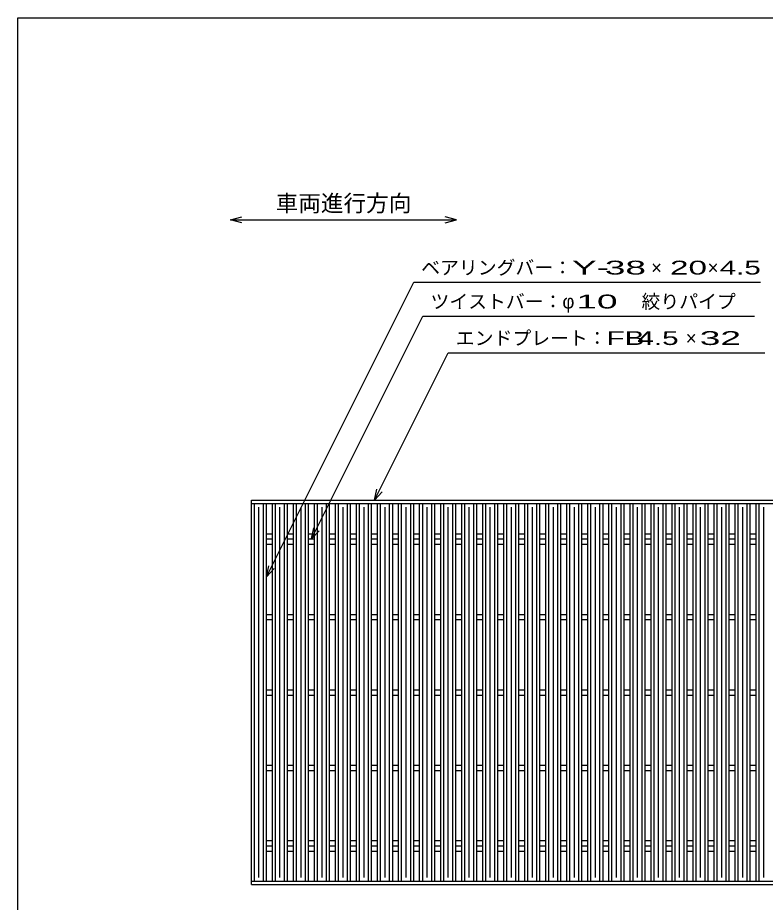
# Model space of a CAD drawing. Units: millimetres, scale not verified. Extents: x -1820 to 1724, y -1285 to 1059.
# Drawn here: x -1736 to -744, y -114 to 1059 of the extents above; entities that cross this region are included whole.
import ezdxf
from ezdxf.enums import TextEntityAlignment as Align

# ---------------------------------------------------------------- set-up
doc = ezdxf.new("R2010")
doc.units = ezdxf.units.MM
doc.header["$LTSCALE"] = 10
for name, color, linetype, lineweight in [('0_2', 150, 'Continuous', 25), ('16', 3, 'Continuous', 25), ('22', 2, 'Continuous', 25)]:
    doc.layers.add(name, color=color, linetype=linetype, lineweight=lineweight)
doc.styles.add('ベクトル', font='')
doc.styles.get('ベクトル').set_extended_font_data('ベクトル')

msp = doc.modelspace()

# ---------------------------------------------------------------- linework, layer by layer
at = {"layer": '0_2'}
for p, q in [((-1736, -1141), (-1736, 1059)), ((-1736, 1059), (1724, 1059))]:
    msp.add_line(p, q, dxfattribs=at)
at = {"layer": '0_2', "color": 4}
for p, q in [((-1453.83, 790.83), (-1438.83, 794.83)), ((-1438.83, 786.83), (-1453.83, 790.83)), ((-1453.83, 790.83), (-1153.83, 790.83)), ((-1153.83, 790.83), (-1168.83, 794.83)), ((-1168.83, 786.83), (-1153.83, 790.83))]:
    msp.add_line(p, q, dxfattribs=at)
at = {"layer": '16'}
for p, q in [((-1426, 419), (-430, 419)), ((-1426, 414.5), (-1426, 419)), ((-1426, 414.5), (-430, 414.5)), ((-1426, -86.5), (-1426, 414.5)), ((-1426, 414.5), (-1406, 414.5)), ((-1422, -86.5), (-1422, 414.5)), ((-1410, -86.5), (-1410, 414.5)), ((-1406, -86.5), (-1406, 414.5)), ((-1398.1, -86.5), (-1398.1, 414.5)), ((-1398.1, 414.5), (-1378.1, 414.5)), ((-1394.1, -86.5), (-1394.1, 414.5)), ((-1382.1, -86.5), (-1382.1, 414.5)), ((-1378.1, -86.5), (-1378.1, 414.5)), ((-1370.2, -86.5), (-1370.2, 414.5)), ((-1370.2, 414.5), (-1350.2, 414.5)), ((-1366.2, -86.5), (-1366.2, 414.5)), ((-1354.2, -86.5), (-1354.2, 414.5)), ((-1350.2, -86.5), (-1350.2, 414.5)), ((-1342.3, -86.5), (-1342.3, 414.5)), ((-1342.3, 414.5), (-1322.3, 414.5)), ((-1338.3, -86.5), (-1338.3, 414.5)), ((-1326.3, -86.5), (-1326.3, 414.5)), ((-1322.3, -86.5), (-1322.3, 414.5)), ((-1314.4, -86.5), (-1314.4, 414.5)), ((-1314.4, 414.5), (-1294.4, 414.5)), ((-1310.4, -86.5), (-1310.4, 414.5)), ((-1298.4, -86.5), (-1298.4, 414.5)), ((-1294.4, -86.5), (-1294.4, 414.5)), ((-1286.5, -86.5), (-1286.5, 414.5)), ((-1286.5, 414.5), (-1266.5, 414.5)), ((-1282.5, -86.5), (-1282.5, 414.5)), ((-1270.5, -86.5), (-1270.5, 414.5)), ((-1266.5, -86.5), (-1266.5, 414.5)), ((-1258.6, -86.5), (-1258.6, 414.5)), ((-1258.6, 414.5), (-1238.6, 414.5)), ((-1254.6, -86.5), (-1254.6, 414.5)), ((-1242.6, -86.5), (-1242.6, 414.5)), ((-1238.6, -86.5), (-1238.6, 414.5)), ((-1230.7, -86.5), (-1230.7, 414.5)), ((-1230.7, 414.5), (-1210.7, 414.5)), ((-1226.7, -86.5), (-1226.7, 414.5)), ((-1214.7, -86.5), (-1214.7, 414.5)), ((-1210.7, -86.5), (-1210.7, 414.5)), ((-1202.8, -86.5), (-1202.8, 414.5)), ((-1202.8, 414.5), (-1182.8, 414.5)), ((-1198.8, -86.5), (-1198.8, 414.5)), ((-1186.8, -86.5), (-1186.8, 414.5)), ((-1182.8, -86.5), (-1182.8, 414.5)), ((-1174.9, -86.5), (-1174.9, 414.5)), ((-1174.9, 414.5), (-1154.9, 414.5)), ((-1170.9, -86.5), (-1170.9, 414.5)), ((-1158.9, -86.5), (-1158.9, 414.5)), ((-1154.9, -86.5), (-1154.9, 414.5)), ((-1147, -86.5), (-1147, 414.5)), ((-1147, 414.5), (-1127, 414.5)), ((-1143, -86.5), (-1143, 414.5)), ((-1131, -86.5), (-1131, 414.5)), ((-1127, -86.5), (-1127, 414.5)), ((-1119.1, -86.5), (-1119.1, 414.5)), ((-1119.1, 414.5), (-1099.1, 414.5)), ((-1115.1, -86.5), (-1115.1, 414.5)), ((-1103.1, -86.5), (-1103.1, 414.5)), ((-1099.1, -86.5), (-1099.1, 414.5)), ((-1091.2, -86.5), (-1091.2, 414.5)), ((-1091.2, 414.5), (-1071.2, 414.5)), ((-1087.2, -86.5), (-1087.2, 414.5)), ((-1075.2, -86.5), (-1075.2, 414.5)), ((-1071.2, -86.5), (-1071.2, 414.5)), ((-1063.3, -86.5), (-1063.3, 414.5)), ((-1063.3, 414.5), (-1043.3, 414.5)), ((-1059.3, -86.5), (-1059.3, 414.5)), ((-1047.3, -86.5), (-1047.3, 414.5)), ((-1043.3, -86.5), (-1043.3, 414.5)), ((-1035.4, -86.5), (-1035.4, 414.5)), ((-1035.4, 414.5), (-1015.4, 414.5)), ((-1031.4, -86.5), (-1031.4, 414.5)), ((-1019.4, -86.5), (-1019.4, 414.5)), ((-1015.4, -86.5), (-1015.4, 414.5)), ((-1007.5, -86.5), (-1007.5, 414.5)), ((-1007.5, 414.5), (-987.5, 414.5)), ((-1003.5, -86.5), (-1003.5, 414.5)), ((-991.5, -86.5), (-991.5, 414.5)), ((-987.5, -86.5), (-987.5, 414.5)), ((-979.6, -86.5), (-979.6, 414.5)), ((-979.6, 414.5), (-959.6, 414.5)), ((-975.6, -86.5), (-975.6, 414.5)), ((-963.6, -86.5), (-963.6, 414.5)), ((-959.6, -86.5), (-959.6, 414.5)), ((-951.7, -86.5), (-951.7, 414.5)), ((-951.7, 414.5), (-931.7, 414.5)), ((-947.7, -86.5), (-947.7, 414.5)), ((-935.7, -86.5), (-935.7, 414.5)), ((-931.7, -86.5), (-931.7, 414.5)), ((-923.8, -86.5), (-923.8, 414.5)), ((-923.8, 414.5), (-903.8, 414.5)), ((-919.8, -86.5), (-919.8, 414.5)), ((-907.8, -86.5), (-907.8, 414.5)), ((-903.8, -86.5), (-903.8, 414.5)), ((-895.9, -86.5), (-895.9, 414.5)), ((-895.9, 414.5), (-875.9, 414.5)), ((-891.9, -86.5), (-891.9, 414.5)), ((-879.9, -86.5), (-879.9, 414.5)), ((-875.9, -86.5), (-875.9, 414.5)), ((-868, -86.5), (-868, 414.5)), ((-868, 414.5), (-848, 414.5)), ((-864, -86.5), (-864, 414.5)), ((-852, -86.5), (-852, 414.5)), ((-848, -86.5), (-848, 414.5)), ((-840.1, -86.5), (-840.1, 414.5)), ((-840.1, 414.5), (-820.1, 414.5)), ((-836.1, -86.5), (-836.1, 414.5)), ((-824.1, -86.5), (-824.1, 414.5)), ((-820.1, -86.5), (-820.1, 414.5)), ((-812.2, -86.5), (-812.2, 414.5)), ((-812.2, 414.5), (-792.2, 414.5)), ((-808.2, -86.5), (-808.2, 414.5)), ((-796.2, -86.5), (-796.2, 414.5)), ((-792.2, -86.5), (-792.2, 414.5)), ((-784.3, -86.5), (-784.3, 414.5)), ((-784.3, 414.5), (-764.3, 414.5)), ((-780.3, -86.5), (-780.3, 414.5)), ((-768.3, -86.5), (-768.3, 414.5)), ((-764.3, -86.5), (-764.3, 414.5)), ((-756.4, -86.5), (-756.4, 414.5)), ((-756.4, 414.5), (-736.4, 414.5)), ((-752.4, -86.5), (-752.4, 414.5)), ((-1416, -81.5), (-1416, 409.5)), ((-1388.1, -81.5), (-1388.1, 409.5)), ((-1360.2, -81.5), (-1360.2, 409.5)), ((-1332.3, -81.5), (-1332.3, 409.5)), ((-1304.4, -81.5), (-1304.4, 409.5)), ((-1276.5, -81.5), (-1276.5, 409.5)), ((-1248.6, -81.5), (-1248.6, 409.5)), ((-1220.7, -81.5), (-1220.7, 409.5)), ((-1192.8, -81.5), (-1192.8, 409.5)), ((-1164.9, -81.5), (-1164.9, 409.5)), ((-1137, -81.5), (-1137, 409.5)), ((-1109.1, -81.5), (-1109.1, 409.5)), ((-1081.2, -81.5), (-1081.2, 409.5)), ((-1053.3, -81.5), (-1053.3, 409.5)), ((-1025.4, -81.5), (-1025.4, 409.5)), ((-997.5, -81.5), (-997.5, 409.5)), ((-969.6, -81.5), (-969.6, 409.5)), ((-941.7, -81.5), (-941.7, 409.5)), ((-913.8, -81.5), (-913.8, 409.5)), ((-885.9, -81.5), (-885.9, 409.5)), ((-858, -81.5), (-858, 409.5)), ((-830.1, -81.5), (-830.1, 409.5)), ((-802.2, -81.5), (-802.2, 409.5)), ((-774.3, -81.5), (-774.3, 409.5)), ((-746.4, -81.5), (-746.4, 409.5)), ((-1406, 374.5), (-1398.1, 374.5)), ((-1406, 367.5), (-1398.1, 367.5)), ((-1378.1, 374.5), (-1370.2, 374.5)), ((-1378.1, 367.5), (-1370.2, 367.5)), ((-1350.2, 374.5), (-1342.3, 374.5)), ((-1350.2, 367.5), (-1342.3, 367.5)), ((-1322.3, 374.5), (-1314.4, 374.5)), ((-1322.3, 367.5), (-1314.4, 367.5)), ((-1294.4, 374.5), (-1286.5, 374.5)), ((-1294.4, 367.5), (-1286.5, 367.5)), ((-1266.5, 374.5), (-1258.6, 374.5)), ((-1266.5, 367.5), (-1258.6, 367.5)), ((-1238.6, 374.5), (-1230.7, 374.5)), ((-1238.6, 367.5), (-1230.7, 367.5)), ((-1210.7, 374.5), (-1202.8, 374.5)), ((-1210.7, 367.5), (-1202.8, 367.5)), ((-1182.8, 374.5), (-1174.9, 374.5)), ((-1182.8, 367.5), (-1174.9, 367.5)), ((-1154.9, 374.5), (-1147, 374.5)), ((-1154.9, 367.5), (-1147, 367.5)), ((-1127, 374.5), (-1119.1, 374.5)), ((-1127, 367.5), (-1119.1, 367.5)), ((-1099.1, 374.5), (-1091.2, 374.5)), ((-1099.1, 367.5), (-1091.2, 367.5)), ((-1071.2, 374.5), (-1063.3, 374.5)), ((-1071.2, 367.5), (-1063.3, 367.5)), ((-1043.3, 374.5), (-1035.4, 374.5)), ((-1043.3, 367.5), (-1035.4, 367.5)), ((-1015.4, 374.5), (-1007.5, 374.5)), ((-1015.4, 367.5), (-1007.5, 367.5)), ((-987.5, 374.5), (-979.6, 374.5)), ((-987.5, 367.5), (-979.6, 367.5)), ((-959.6, 374.5), (-951.7, 374.5)), ((-959.6, 367.5), (-951.7, 367.5)), ((-931.7, 374.5), (-923.8, 374.5)), ((-931.7, 367.5), (-923.8, 367.5)), ((-903.8, 374.5), (-895.9, 374.5)), ((-903.8, 367.5), (-895.9, 367.5)), ((-875.9, 374.5), (-868, 374.5)), ((-875.9, 367.5), (-868, 367.5)), ((-848, 374.5), (-840.1, 374.5)), ((-848, 367.5), (-840.1, 367.5)), ((-820.1, 374.5), (-812.2, 374.5)), ((-820.1, 367.5), (-812.2, 367.5)), ((-792.2, 374.5), (-784.3, 374.5)), ((-792.2, 367.5), (-784.3, 367.5)), ((-764.3, 374.5), (-756.4, 374.5)), ((-764.3, 367.5), (-756.4, 367.5)), ((-1406, 360.5), (-1398.1, 360.5)), ((-1378.1, 360.5), (-1370.2, 360.5)), ((-1350.2, 360.5), (-1342.3, 360.5)), ((-1322.3, 360.5), (-1314.4, 360.5)), ((-1294.4, 360.5), (-1286.5, 360.5)), ((-1266.5, 360.5), (-1258.6, 360.5)), ((-1238.6, 360.5), (-1230.7, 360.5)), ((-1210.7, 360.5), (-1202.8, 360.5)), ((-1182.8, 360.5), (-1174.9, 360.5)), ((-1154.9, 360.5), (-1147, 360.5)), ((-1127, 360.5), (-1119.1, 360.5)), ((-1099.1, 360.5), (-1091.2, 360.5)), ((-1071.2, 360.5), (-1063.3, 360.5)), ((-1043.3, 360.5), (-1035.4, 360.5)), ((-1015.4, 360.5), (-1007.5, 360.5)), ((-987.5, 360.5), (-979.6, 360.5)), ((-959.6, 360.5), (-951.7, 360.5)), ((-931.7, 360.5), (-923.8, 360.5)), ((-903.8, 360.5), (-895.9, 360.5)), ((-875.9, 360.5), (-868, 360.5)), ((-848, 360.5), (-840.1, 360.5)), ((-820.1, 360.5), (-812.2, 360.5)), ((-792.2, 360.5), (-784.3, 360.5)), ((-764.3, 360.5), (-756.4, 360.5)), ((-1406, 267.5), (-1398.1, 267.5)), ((-1406, 260.5), (-1398.1, 260.5)), ((-1378.1, 267.5), (-1370.2, 267.5)), ((-1378.1, 260.5), (-1370.2, 260.5)), ((-1350.2, 267.5), (-1342.3, 267.5)), ((-1350.2, 260.5), (-1342.3, 260.5)), ((-1322.3, 267.5), (-1314.4, 267.5)), ((-1322.3, 260.5), (-1314.4, 260.5)), ((-1294.4, 267.5), (-1286.5, 267.5)), ((-1294.4, 260.5), (-1286.5, 260.5)), ((-1266.5, 267.5), (-1258.6, 267.5)), ((-1266.5, 260.5), (-1258.6, 260.5)), ((-1238.6, 267.5), (-1230.7, 267.5)), ((-1238.6, 260.5), (-1230.7, 260.5)), ((-1210.7, 267.5), (-1202.8, 267.5)), ((-1210.7, 260.5), (-1202.8, 260.5)), ((-1182.8, 267.5), (-1174.9, 267.5)), ((-1182.8, 260.5), (-1174.9, 260.5)), ((-1154.9, 267.5), (-1147, 267.5)), ((-1154.9, 260.5), (-1147, 260.5)), ((-1127, 267.5), (-1119.1, 267.5)), ((-1127, 260.5), (-1119.1, 260.5)), ((-1099.1, 267.5), (-1091.2, 267.5)), ((-1099.1, 260.5), (-1091.2, 260.5)), ((-1071.2, 267.5), (-1063.3, 267.5)), ((-1071.2, 260.5), (-1063.3, 260.5)), ((-1043.3, 267.5), (-1035.4, 267.5)), ((-1043.3, 260.5), (-1035.4, 260.5)), ((-1015.4, 267.5), (-1007.5, 267.5)), ((-1015.4, 260.5), (-1007.5, 260.5)), ((-987.5, 267.5), (-979.6, 267.5)), ((-987.5, 260.5), (-979.6, 260.5)), ((-959.6, 267.5), (-951.7, 267.5)), ((-959.6, 260.5), (-951.7, 260.5)), ((-931.7, 267.5), (-923.8, 267.5)), ((-931.7, 260.5), (-923.8, 260.5)), ((-903.8, 267.5), (-895.9, 267.5)), ((-903.8, 260.5), (-895.9, 260.5)), ((-875.9, 267.5), (-868, 267.5)), ((-875.9, 260.5), (-868, 260.5)), ((-848, 267.5), (-840.1, 267.5)), ((-848, 260.5), (-840.1, 260.5)), ((-820.1, 267.5), (-812.2, 267.5)), ((-820.1, 260.5), (-812.2, 260.5)), ((-792.2, 267.5), (-784.3, 267.5)), ((-792.2, 260.5), (-784.3, 260.5)), ((-764.3, 267.5), (-756.4, 267.5)), ((-764.3, 260.5), (-756.4, 260.5)), ((-1406, 167.5), (-1398.1, 167.5)), ((-1378.1, 167.5), (-1370.2, 167.5)), ((-1350.2, 167.5), (-1342.3, 167.5)), ((-1322.3, 167.5), (-1314.4, 167.5)), ((-1294.4, 167.5), (-1286.5, 167.5)), ((-1266.5, 167.5), (-1258.6, 167.5)), ((-1238.6, 167.5), (-1230.7, 167.5)), ((-1210.7, 167.5), (-1202.8, 167.5)), ((-1182.8, 167.5), (-1174.9, 167.5)), ((-1154.9, 167.5), (-1147, 167.5)), ((-1127, 167.5), (-1119.1, 167.5)), ((-1099.1, 167.5), (-1091.2, 167.5)), ((-1071.2, 167.5), (-1063.3, 167.5)), ((-1043.3, 167.5), (-1035.4, 167.5)), ((-1015.4, 167.5), (-1007.5, 167.5)), ((-987.5, 167.5), (-979.6, 167.5)), ((-959.6, 167.5), (-951.7, 167.5)), ((-931.7, 167.5), (-923.8, 167.5)), ((-903.8, 167.5), (-895.9, 167.5)), ((-875.9, 167.5), (-868, 167.5)), ((-848, 167.5), (-840.1, 167.5)), ((-820.1, 167.5), (-812.2, 167.5)), ((-792.2, 167.5), (-784.3, 167.5)), ((-764.3, 167.5), (-756.4, 167.5)), ((-1406, 160.5), (-1398.1, 160.5)), ((-1378.1, 160.5), (-1370.2, 160.5)), ((-1350.2, 160.5), (-1342.3, 160.5)), ((-1322.3, 160.5), (-1314.4, 160.5)), ((-1294.4, 160.5), (-1286.5, 160.5)), ((-1266.5, 160.5), (-1258.6, 160.5)), ((-1238.6, 160.5), (-1230.7, 160.5)), ((-1210.7, 160.5), (-1202.8, 160.5)), ((-1182.8, 160.5), (-1174.9, 160.5)), ((-1154.9, 160.5), (-1147, 160.5)), ((-1127, 160.5), (-1119.1, 160.5)), ((-1099.1, 160.5), (-1091.2, 160.5)), ((-1071.2, 160.5), (-1063.3, 160.5)), ((-1043.3, 160.5), (-1035.4, 160.5)), ((-1015.4, 160.5), (-1007.5, 160.5)), ((-987.5, 160.5), (-979.6, 160.5)), ((-959.6, 160.5), (-951.7, 160.5)), ((-931.7, 160.5), (-923.8, 160.5)), ((-903.8, 160.5), (-895.9, 160.5)), ((-875.9, 160.5), (-868, 160.5)), ((-848, 160.5), (-840.1, 160.5)), ((-820.1, 160.5), (-812.2, 160.5)), ((-792.2, 160.5), (-784.3, 160.5)), ((-764.3, 160.5), (-756.4, 160.5)), ((-1406, 67.5), (-1398.1, 67.5)), ((-1406, 60.5), (-1398.1, 60.5)), ((-1378.1, 67.5), (-1370.2, 67.5)), ((-1378.1, 60.5), (-1370.2, 60.5)), ((-1350.2, 67.5), (-1342.3, 67.5)), ((-1350.2, 60.5), (-1342.3, 60.5)), ((-1322.3, 67.5), (-1314.4, 67.5)), ((-1322.3, 60.5), (-1314.4, 60.5)), ((-1294.4, 67.5), (-1286.5, 67.5)), ((-1294.4, 60.5), (-1286.5, 60.5)), ((-1266.5, 67.5), (-1258.6, 67.5)), ((-1266.5, 60.5), (-1258.6, 60.5)), ((-1238.6, 67.5), (-1230.7, 67.5)), ((-1238.6, 60.5), (-1230.7, 60.5)), ((-1210.7, 67.5), (-1202.8, 67.5)), ((-1210.7, 60.5), (-1202.8, 60.5)), ((-1182.8, 67.5), (-1174.9, 67.5)), ((-1182.8, 60.5), (-1174.9, 60.5)), ((-1154.9, 67.5), (-1147, 67.5)), ((-1154.9, 60.5), (-1147, 60.5)), ((-1127, 67.5), (-1119.1, 67.5)), ((-1127, 60.5), (-1119.1, 60.5)), ((-1099.1, 67.5), (-1091.2, 67.5)), ((-1099.1, 60.5), (-1091.2, 60.5)), ((-1071.2, 67.5), (-1063.3, 67.5)), ((-1071.2, 60.5), (-1063.3, 60.5)), ((-1043.3, 67.5), (-1035.4, 67.5)), ((-1043.3, 60.5), (-1035.4, 60.5)), ((-1015.4, 67.5), (-1007.5, 67.5)), ((-1015.4, 60.5), (-1007.5, 60.5)), ((-987.5, 67.5), (-979.6, 67.5)), ((-987.5, 60.5), (-979.6, 60.5)), ((-959.6, 67.5), (-951.7, 67.5)), ((-959.6, 60.5), (-951.7, 60.5)), ((-931.7, 67.5), (-923.8, 67.5)), ((-931.7, 60.5), (-923.8, 60.5)), ((-903.8, 67.5), (-895.9, 67.5)), ((-903.8, 60.5), (-895.9, 60.5)), ((-875.9, 67.5), (-868, 67.5)), ((-875.9, 60.5), (-868, 60.5)), ((-848, 67.5), (-840.1, 67.5)), ((-848, 60.5), (-840.1, 60.5)), ((-820.1, 67.5), (-812.2, 67.5)), ((-820.1, 60.5), (-812.2, 60.5)), ((-792.2, 67.5), (-784.3, 67.5)), ((-792.2, 60.5), (-784.3, 60.5)), ((-764.3, 67.5), (-756.4, 67.5)), ((-764.3, 60.5), (-756.4, 60.5)), ((-1406, -32.5), (-1398.1, -32.5)), ((-1378.1, -32.5), (-1370.2, -32.5)), ((-1350.2, -32.5), (-1342.3, -32.5)), ((-1322.3, -32.5), (-1314.4, -32.5)), ((-1294.4, -32.5), (-1286.5, -32.5)), ((-1266.5, -32.5), (-1258.6, -32.5)), ((-1238.6, -32.5), (-1230.7, -32.5)), ((-1210.7, -32.5), (-1202.8, -32.5)), ((-1182.8, -32.5), (-1174.9, -32.5)), ((-1154.9, -32.5), (-1147, -32.5)), ((-1127, -32.5), (-1119.1, -32.5)), ((-1099.1, -32.5), (-1091.2, -32.5)), ((-1071.2, -32.5), (-1063.3, -32.5)), ((-1043.3, -32.5), (-1035.4, -32.5)), ((-1015.4, -32.5), (-1007.5, -32.5)), ((-987.5, -32.5), (-979.6, -32.5)), ((-959.6, -32.5), (-951.7, -32.5)), ((-931.7, -32.5), (-923.8, -32.5)), ((-903.8, -32.5), (-895.9, -32.5)), ((-875.9, -32.5), (-868, -32.5)), ((-848, -32.5), (-840.1, -32.5)), ((-820.1, -32.5), (-812.2, -32.5)), ((-792.2, -32.5), (-784.3, -32.5)), ((-764.3, -32.5), (-756.4, -32.5)), ((-1406, -39.5), (-1398.1, -39.5)), ((-1406, -46.5), (-1398.1, -46.5)), ((-1378.1, -39.5), (-1370.2, -39.5)), ((-1378.1, -46.5), (-1370.2, -46.5)), ((-1350.2, -39.5), (-1342.3, -39.5)), ((-1350.2, -46.5), (-1342.3, -46.5)), ((-1322.3, -39.5), (-1314.4, -39.5)), ((-1322.3, -46.5), (-1314.4, -46.5)), ((-1294.4, -39.5), (-1286.5, -39.5)), ((-1294.4, -46.5), (-1286.5, -46.5)), ((-1266.5, -39.5), (-1258.6, -39.5)), ((-1266.5, -46.5), (-1258.6, -46.5)), ((-1238.6, -39.5), (-1230.7, -39.5)), ((-1238.6, -46.5), (-1230.7, -46.5)), ((-1210.7, -39.5), (-1202.8, -39.5)), ((-1210.7, -46.5), (-1202.8, -46.5)), ((-1182.8, -39.5), (-1174.9, -39.5)), ((-1182.8, -46.5), (-1174.9, -46.5)), ((-1154.9, -39.5), (-1147, -39.5)), ((-1154.9, -46.5), (-1147, -46.5)), ((-1127, -39.5), (-1119.1, -39.5)), ((-1127, -46.5), (-1119.1, -46.5)), ((-1099.1, -39.5), (-1091.2, -39.5)), ((-1099.1, -46.5), (-1091.2, -46.5)), ((-1071.2, -39.5), (-1063.3, -39.5)), ((-1071.2, -46.5), (-1063.3, -46.5)), ((-1043.3, -39.5), (-1035.4, -39.5)), ((-1043.3, -46.5), (-1035.4, -46.5)), ((-1015.4, -39.5), (-1007.5, -39.5)), ((-1015.4, -46.5), (-1007.5, -46.5)), ((-987.5, -39.5), (-979.6, -39.5)), ((-987.5, -46.5), (-979.6, -46.5)), ((-959.6, -39.5), (-951.7, -39.5)), ((-959.6, -46.5), (-951.7, -46.5)), ((-931.7, -39.5), (-923.8, -39.5)), ((-931.7, -46.5), (-923.8, -46.5)), ((-903.8, -39.5), (-895.9, -39.5)), ((-903.8, -46.5), (-895.9, -46.5)), ((-875.9, -39.5), (-868, -39.5)), ((-875.9, -46.5), (-868, -46.5)), ((-848, -39.5), (-840.1, -39.5)), ((-848, -46.5), (-840.1, -46.5)), ((-820.1, -39.5), (-812.2, -39.5)), ((-820.1, -46.5), (-812.2, -46.5)), ((-792.2, -39.5), (-784.3, -39.5)), ((-792.2, -46.5), (-784.3, -46.5)), ((-764.3, -39.5), (-756.4, -39.5)), ((-764.3, -46.5), (-756.4, -46.5)), ((-1426, -86.5), (-430, -86.5)), ((-1426, -91), (-1426, -86.5)), ((-1426, -86.5), (-1406, -86.5)), ((-1426, -91), (-430, -91)), ((-1398.1, -86.5), (-1378.1, -86.5)), ((-1370.2, -86.5), (-1350.2, -86.5)), ((-1342.3, -86.5), (-1322.3, -86.5)), ((-1314.4, -86.5), (-1294.4, -86.5)), ((-1286.5, -86.5), (-1266.5, -86.5)), ((-1258.6, -86.5), (-1238.6, -86.5)), ((-1230.7, -86.5), (-1210.7, -86.5)), ((-1202.8, -86.5), (-1182.8, -86.5)), ((-1174.9, -86.5), (-1154.9, -86.5)), ((-1147, -86.5), (-1127, -86.5)), ((-1119.1, -86.5), (-1099.1, -86.5)), ((-1091.2, -86.5), (-1071.2, -86.5)), ((-1063.3, -86.5), (-1043.3, -86.5)), ((-1035.4, -86.5), (-1015.4, -86.5)), ((-1007.5, -86.5), (-987.5, -86.5)), ((-979.6, -86.5), (-959.6, -86.5)), ((-951.7, -86.5), (-931.7, -86.5)), ((-923.8, -86.5), (-903.8, -86.5)), ((-895.9, -86.5), (-875.9, -86.5)), ((-868, -86.5), (-848, -86.5)), ((-840.1, -86.5), (-820.1, -86.5)), ((-812.2, -86.5), (-792.2, -86.5)), ((-784.3, -86.5), (-764.3, -86.5)), ((-756.4, -86.5), (-736.4, -86.5))]:
    msp.add_line(p, q, dxfattribs=at)
at = {"layer": '22', "color": 4}
for p, q in [((-1406, 317.5), (-1210.75, 708)), ((-1210.75, 708), (-750.75, 708)), ((-1346.25, 367.5), (-1198.5, 663)), ((-1198.5, 663), (-758.5, 663)), ((-1262.55, 419), (-1164.8, 614.5)), ((-1164.8, 614.5), (-744.8, 614.5)), ((-1262.55, 419), (-1259.55, 433.6)), ((-1262.55, 419), (-1252.55, 430)), ((-1346.25, 367.5), (-1343.25, 382.1)), ((-1346.25, 367.5), (-1336.25, 378.5)), ((-1406, 317.5), (-1403, 332.1)), ((-1406, 317.5), (-1396, 328.5))]:
    msp.add_line(p, q, dxfattribs=at)

# ---------------------------------------------------------------- texts
at = {"layer": '0_2', "color": 2, "style": 'ベクトル'}
msp.add_text('車両進行方向', height=21.99, dxfattribs=at).set_placement((-1393.83, 812.83), align=Align.MIDDLE_LEFT)
at = {"layer": '22', "style": 'ベクトル'}
for s, p in [('ベアリングバー：', (-1200.75, 727.5)), ('×', (-895.75, 727.5)), ('×', (-820.75, 727.5)), ('ツイストバー：', (-1188.5, 682.5)), ('絞りパイプ', (-908.5, 682.5)), ('φ', (-1013.5, 682.5)), ('エンドプレート：', (-1154.8, 634)), ('×', (-849.8, 634))]:
    msp.add_text(s, height=18.33, dxfattribs=at).set_placement(p, align=Align.MIDDLE_LEFT)
for s, width, p in [('Y-', 2, (-1000.75, 727.5)), (' 38 ', 2, (-970.75, 727.5)), ('20', 1.8, (-870.75, 727.5)), (' 4.5 ', 1.6, (-815.75, 727.5)), (' 10 ', 2, (-1008.5, 682.5)), ('FB', 1.6, (-954.8, 634)), (' 4.5 ', 1.6, (-924.8, 634)), (' 32 ', 2, (-844.8, 634))]:
    msp.add_text(s, height=18.33, dxfattribs=dict(at, width=width)).set_placement(p, align=Align.MIDDLE_LEFT)

doc.saveas('drawing.dxf')
